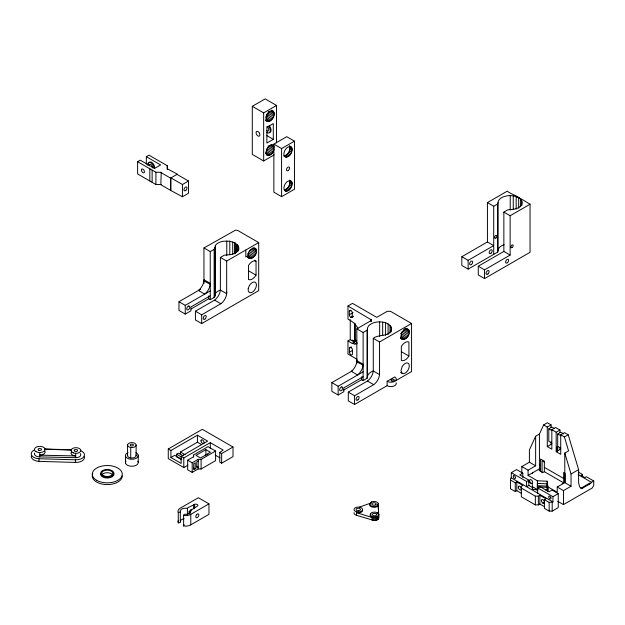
<?xml version="1.0" encoding="UTF-8"?>
<svg xmlns="http://www.w3.org/2000/svg" width="625" height="625" viewBox="0 0 625 625"><rect width="100%" height="100%" fill="white"/><g stroke="black" fill="none" stroke-linecap="round" stroke-linejoin="round"><path stroke-width="0.94" d="M152.133 182.336L152.133 170.102L137.617 161.711L137.617 173.945L155.922 184.523L161.219 184.523M155.922 184.523L155.922 172.281L152.133 170.102M167.281 169.492L167.281 165.727L148.977 155.148L146.328 156.68L146.328 164.211M155.922 172.281L161.219 172.281L160.844 184.742L170.555 190.344L170.555 178.102L177.375 174.164L167.289 168.781L167.281 165.727M170.93 190.125L170.93 177.883L182.438 184.523L188.5 181.023L188.5 193.266L182.438 196.766L170.555 190.344M200.633 289.211L178.969 301.711L178.961 310.445L185.266 314.086L190.938 310.812L190.938 306.961L210.25 295.812M182.438 196.766L182.438 184.523M203.961 283.516L203.953 247.945L235.539 230.133L237.625 230.414L258.688 242.57L258.688 290.656L201.688 323.57L195.414 319.945L195.414 311.203L214.891 299.93A9.461 5.461 -60 0 0 220.375 290.43L220.398 257.438L224.312 255.18L229.797 254.688C234.547 254.641 241.969 249.211 237.133 244.453L234.789 243.203L235.219 243.016L235.219 253.594M258.688 242.57L226.672 261.062L226.672 293.703L220.398 290.086M276.523 142.961L276.523 105.453L265.172 98.898L252.297 106.328L252.297 154.414L263.656 160.969L274.109 154.93M263.656 160.969L263.656 112.883L252.297 106.328M273.867 144.117L273.867 192.203L281.586 196.664L294.461 189.234L294.461 141.148L286.734 136.688L273.867 144.117L281.586 148.578L294.461 141.148M281.586 196.664L281.586 148.578M352.68 370.602L331.852 382.617L331.844 391.359L338.141 394.992L343.82 391.719L343.82 387.875L363.125 376.727M356.844 363.484L356.836 328.852L371.039 320.641L371.438 319.938L347.969 306L352.516 303.375L376.742 317.359L387.211 311.328L390.5 311.328L411.57 323.484L411.57 371.562L395.531 380.82M411.57 323.484L379.547 341.969L379.547 374.609L373.281 370.992L373.281 338.352C378.555 333.789 389.859 337.609 391.633 328.852C390.234 322.414 382.039 321.352 376.422 322.117A12.086 6.977 0 0 0 367.461 328.852L367.031 330.281L367.031 378.367L363.125 380.57L361.617 379.695L343.141 390.359M557.75 501.305L563.469 504.602L592.234 487.992L593.75 485.375L593.75 481L591.477 482.312L590.727 483.445L581.633 488.695L579.641 486.844L578.625 482.852L578.609 469.633L568.195 434.773L564.508 432.641L560.719 434.828L560.719 454.328L556.18 451.703L557.695 450.828L557.695 433.953L559.961 432.641L559.961 430.023L555.609 427.508L551.828 429.695L551.828 449.188L547.281 446.562L547.281 427.07L551.07 424.883L551.07 427.508M203.938 280.609L203.969 279.75L210.25 283.375L210.195 284.586A9.461 5.461 -60 0 1 204.711 294.086L198.43 290.461A9.461 5.461 -60 0 0 203.914 280.961L210.227 284.234M356.82 361.516L356.844 360.656L363.125 364.281L363.078 365.492A9.461 5.461 -60 0 1 357.594 374.992L351.305 371.367A9.461 5.461 -60 0 0 356.789 361.867L363.102 365.148M373.281 370.992L373.25 371.344A9.461 5.461 -60 0 1 367.766 380.844L348.297 392.117L348.297 400.859L354.562 404.477L387.117 385.68A5.352 3.094 0 0 0 393.578 386.172A5.352 3.094 0 0 0 396.078 382.695M265.93 152.664L267.789 147.172L273.695 150.578C273.219 154.172 266.266 158.383 265.93 152.664L270.094 155.07M256.273 252.203C257.539 244.594 247.914 249.336 248.234 254.359C246.969 261.969 256.594 257.227 256.273 252.203L251.227 249.289M265.633 120.391C271.047 124.961 278.18 112.594 271.523 110.188M283.672 155.914C287.891 155.461 291.078 149.945 289.359 146.062L291.633 147.375C293.766 151.297 288.82 159.352 284.414 156.344C282.281 152.414 287.227 144.359 291.633 147.375M286.945 191.219L284.672 189.906C288.25 188.523 291.016 183.844 289.359 180.156L291.633 181.469C293.766 185.398 288.82 193.445 284.414 190.438C282.281 186.508 287.227 178.461 291.633 181.469M409.156 333.109C410.422 325.5 400.789 330.242 401.109 335.266C399.844 342.875 409.477 338.133 409.156 333.109L403.43 329.805M537.508 483.047L537.344 486.898L547.188 487.336L547.695 491.125M547.188 487.336L547.352 483.484M191.102 308.969L208.734 298.789L210.25 299.664L214.156 297.461L214.586 296.031L215.117 296.07L215.117 247.984L215.523 246.18L215 246.141A12.086 6.977 0 0 1 223.539 241.203L229.797 241.203L235.219 243.016M215.117 296.07L215.523 294.266L215.523 246.18M268.812 112.023L267.734 114.805L265.867 117.125L271.172 120.188M273.695 150.578L274.109 149.18L268.211 145.773M214.156 297.461L214.156 249.375L214.586 247.945L215.117 247.984M367.031 378.367L367.461 376.938L367.461 328.852M498.047 202.609L498.047 250.695L497.617 252.125L497.617 204.039L498.047 202.609A12.086 6.977 0 0 1 507.008 195.875C515.602 194.227 523.078 200.203 530.039 204.234L530.039 252.312L484.539 278.586L478.273 274.961L478.273 266.219L503.859 251.445L510.133 255.062L510.133 215.727L530.039 204.234M378.484 515.5L378.422 513.602L377.039 512.602A4.281 2.477 0 0 0 372.281 512.477A4.281 2.477 0 0 0 370.266 514.969C371.781 517.75 376.461 517.703 378.484 515.5L378.484 518.992L376.211 520.359L374.023 520.547L356.484 515.273A4.281 2.477 0 0 1 354.07 512.602M378.484 518.992L378.734 514.227M183.656 525.961L183.594 515.438L184.102 514.266A5.352 3.094 0 0 0 190.656 510.484L197.812 505.773A2.273 1.312 0 0 0 195.031 504.172L186.875 508.297A5.352 3.094 0 0 0 180.312 512.086L178.297 512.375L177.992 511.281A7.492 4.328 0 0 1 180.188 508.227L198.359 497.734L208.961 503.852L208.961 514.344L190.789 524.836A7.492 4.328 0 0 1 185.484 526.102L183.594 525.93L184.102 524.758M551.07 424.883L547.375 422.758L543.594 424.937L539.43 434.078L535.641 436.258L529.398 449.961L529.398 462.203L521.828 466.578L521.828 473.102M267.148 148.562C268.148 146.102 272.758 142.93 274.109 146.695L270.734 144.742M266.445 114.719L267.547 113.352M370.586 503.328L369.742 504.516A4.281 2.477 0 0 0 371.852 506.977A4.281 2.477 0 0 0 376.602 506.797L377.391 506.336A4.281 2.477 0 0 0 378.234 504.508L378.719 515.078L378.422 513.602M187.93 465.164L183.789 467.555L168.273 458.594L168.273 448.977L202.344 429.312L233 447.016L233 456.633L221.648 463.188L219.758 462.094L219.758 452.477L223.164 450.07L210.289 442.641L183.789 457.938L181.141 456.414L181.141 463.406L170.922 457.5L170.922 450.508L197.422 435.211L207.641 441.109L181.141 456.414M195.414 311.203L201.688 314.82L221.156 303.555A9.461 5.461 -60 0 0 226.641 294.055L226.672 291.656M348.297 392.117L354.562 395.734L374.039 384.461A9.461 5.461 -60 0 0 379.523 374.961L379.547 372.562M371.375 502L369.742 503.641A4.281 2.477 0 0 0 371.852 506.102A4.281 2.477 0 0 0 376.602 505.922L377.391 505.461A4.281 2.477 0 0 0 377.016 502.211A4.281 2.477 0 0 0 371.375 502L371.375 502.875M137.617 161.711L140.266 160.18L154.578 168.438L160.633 164.945L146.328 156.68M263.656 112.883L276.523 105.453M273.305 139.336L266.875 143.055L266.875 127.312L273.305 123.594L273.305 139.336L266.82 135.586M178.969 301.711L185.266 305.344L210.25 290.922M497.883 251.977L468.125 269.102L461.828 265.469L461.828 256.727L487.422 241.953L487.422 202.609L507.328 191.117C511.242 195.086 523.805 196.562 521.805 204.414A12.086 6.977 0 0 1 510.133 209.586L507.773 209.844L503.859 212.109L503.859 251.445M349.328 311.367L350.844 310.5A2.141 1.234 60 0 1 352.359 313.117L352.172 317.258L350.484 317.148A2.141 1.234 60 0 1 349.328 314.828L349.328 311.367A2.141 1.234 60 0 1 350.844 310.5M349.328 314.828L353.117 312.641M350.844 317.398L353.156 316.117M351.273 317.578L352.789 316.703M351.633 317.602L353.148 316.727M461.828 256.727L468.125 260.359L493.711 245.586L487.422 241.953M357.055 359.328L347.969 354.078L347.969 340.961L350.242 339.648L350.242 319.695M347.969 340.961L352.203 343.406L356.75 340.781L354.633 339.562M352.203 343.406L354.812 344.023L357.078 342.711M478.273 266.219L484.539 269.844L510.133 255.062M349.406 348.289A2.141 1.234 60 0 1 350.922 347.414A2.141 1.234 60 0 1 352.438 350.039L352.438 353.727A2.141 1.234 60 0 1 351.031 354.781L350.633 354.531A2.141 1.234 60 0 1 349.414 352.227L349.406 348.289L351.68 346.977M349.414 352.227L352.445 350.477M170.922 457.5L174.703 455.32L181.781 459.406M180.531 459.117L176.602 456.852L176.602 454.227L178.492 453.133L183.211 455.859M180.383 454.664L180.383 452.039L197.422 442.203L201.352 444.477M193.523 455.031L208.016 446.664L215.594 451.031L215.594 460.648L201.094 469.023L198.25 468.914L192.195 472.406L187.656 469.789L187.656 460.172L193.711 456.672L193.523 455.031L193.523 456.953M205.898 449.633L195.984 455.359L200.523 457.984L210.445 452.258L205.898 449.633L205.898 455.406M187.656 460.172L192.195 462.789L198.25 459.297L201.094 459.406L215.594 451.031M198.25 461.047L196.734 461.922L196.734 468.039L198.25 467.164L196.734 466.289M331.852 382.617L338.141 386.25L363.125 371.828M195.227 468.914L193.711 469.789L193.711 463.664L195.227 462.789L195.227 468.914L193.711 468.039M219.758 452.477L221.648 453.57L233 447.016M387.117 381.305L394.688 376.938A5.352 3.094 0 0 1 394.688 381.305A5.352 3.094 0 0 1 387.117 381.305L387.117 385.68M183.594 515.438L185.484 515.609A7.492 4.328 0 0 0 190.789 514.344L208.961 503.852M551.828 443.07L548.797 441.32L548.797 428.82L551.828 427.07L554.094 428.383M551.828 429.695L556.18 432.203L559.961 430.023M547.281 446.562L551.828 443.945M560.719 434.828L564.414 436.961L568.195 434.773M537.672 493.125L537.672 487.875L552.945 496.695L552.945 501.938L511.305 477.898L511.305 472.648L516.602 469.594L522.812 473.172L522.812 477.547M557.695 450.828L560.727 449.078M511.305 477.898L510.547 478.336L510.547 488.828L515.273 491.555L516.789 490.68L521.336 493.305M522.812 473.172L519.781 474.922L528.844 480.156L528.844 485.398L532.625 487.586M521.828 466.578L528.07 470.18L535.641 465.812L535.641 436.258M528.07 470.18L528.07 475.43L537.344 480.781L547.188 481.219L547.945 486.898L557.219 492.258L557.219 487.008L564.789 482.641L564.789 453.094L568.578 450.906L564.414 436.961M510.547 480.086L515.273 482.812L516.789 481.938L522.844 485.438L521.336 486.312L521.336 496.805L535.336 504.891L538.367 504.891L539.883 504.016L544.422 506.641M528.07 475.43L539.43 468.867L540.562 469.523L539.047 470.398L542.836 472.586L544.352 471.711L563.656 482.859L563.656 472.367L565.172 473.242M511.305 472.648L526.57 481.469L528.844 480.156M528.844 485.398L526.57 486.711L526.57 481.469M537.672 487.875L539.945 486.562L549.008 491.797L552.031 490.047L558.242 493.633L558.242 507.617L552.188 511.117L549.156 511.117L544.422 508.383L544.422 499.641L545.938 498.766L539.883 495.273L538.367 496.148L535.336 496.148L521.336 488.062M557.219 487.008L563.469 490.617L571.039 486.242L571.039 474.008L578.609 469.633M562.141 483.734L563.656 482.859M582.586 476.305L582.586 474.555L581.07 475.43L584.852 477.609L586.367 476.734L593.75 481M552.945 496.695L558.242 493.633M542.914 503.141L544.422 502.266M544.422 499.641L549.156 502.375L552.945 501.938M559.961 432.641L560.719 432.211L563.75 433.953M203.953 247.945L210.25 251.578L214.156 249.375M487.422 202.609L493.711 206.242L497.617 204.039M356.836 328.852L363.125 332.484L367.031 330.281M359.484 507.086L370.461 503.195M269.344 132.594L270.047 132.375A4.836 2.789 60 0 0 270.047 126.789L269.344 125.758M354.812 344.023L357.094 343.641M178.25 520.656A7.492 4.328 0 0 0 177.992 521.773L178.297 522.867L180.312 522.578L180.312 512.086M34.609 453.023A5.352 3.094 0 0 0 39.781 456.914L75.688 457.688A4.891 2.828 0 0 0 80.273 453.578M44.453 449.008L71.617 449.797M34.312 450.016A8.562 4.945 0 0 0 31.594 455.281A8.562 4.945 0 0 0 38.977 458.742L75.383 459.805A8.562 4.945 0 0 0 84.039 456.445A8.562 4.945 0 0 0 80.664 450.75M31.25 455.984A8.562 4.945 0 0 0 38.977 461.367L75.383 462.43A8.562 4.945 0 0 0 84.32 456.516M44.562 449.156L71.375 450.125M537.344 483.406L547.188 483.844L547.945 489.523M537.508 485.672L547.352 486.109M545.398 489.883L547.188 489.961L547.188 481.219M538.031 489.711L532.875 489.477L532.125 483.797L528.242 481.555M356.484 511.773L359.758 511.852A4.281 2.477 0 0 0 362.508 509.961L362.555 509.312A4.281 2.477 0 0 0 355.828 507.508A4.281 2.477 0 0 0 356.484 511.773L356.484 515.273M273.031 111.062C268.312 109.93 263.805 117.742 267.148 121.266M370.242 515.195A4.281 2.477 0 0 0 370.266 515.844L371.953 517.461L356.484 512.648L359.758 512.727A4.281 2.477 0 0 0 362.508 510.836L362.555 510.188A4.281 2.477 0 0 0 362.312 509.562M503.859 212.109L510.133 215.727M271.422 110.367L273.695 111.68M271.086 110.852L274.109 112.594M269.711 111.141L274.258 113.758M268.211 111.68L274.109 115.086M267.789 113.078L273.695 116.484M267.133 114.453L273.031 117.867M266.266 115.719L272.172 119.125M266.305 118.789L270.094 120.969M265.984 119.68L269.016 121.43M265.734 120.219L268.008 121.531M289.453 145.883L290.969 146.758M289.773 146.977L292.047 148.289M289.914 148.141L292.188 149.453M289.773 149.469L292.047 150.781M289.359 150.867L291.633 152.18M288.695 152.242L290.969 153.555M287.836 153.508L290.102 154.82M272.008 144.797L273.695 145.773M286.828 154.57L289.102 155.883M270.039 145.422L274.258 147.852M285.75 155.352L288.023 156.664M284.672 155.812L286.945 157.125M284.43 156.352L285.938 157.227M267.133 148.547L273.031 151.961M266.266 149.812L272.172 153.219M266.109 151.359L271.172 154.281M265.641 153.578L269.016 155.523M266.32 154.648L268.008 155.625M289.773 181.078L292.047 182.383M289.914 182.234L292.188 183.547M289.773 183.562L292.047 184.875M289.359 184.961L291.633 186.273M288.695 186.344L290.969 187.656M287.836 187.602L290.102 188.914M286.828 188.664L289.102 189.977M285.75 189.453L288.023 190.758M284.43 190.445L285.938 191.32M176.992 174.383L188.5 181.023M160.844 172.5L170.555 178.102M406.289 328.289L408.742 329.703M405.07 328.266L409.156 330.625M404.391 328.953L409.297 331.789M403.016 331.211L408.742 334.516M401.539 332.117L408.078 335.891M254.18 247.82L255.859 248.797M252.914 247.773L256.273 249.711M400.672 333.375L407.219 337.156M252.211 248.445L256.422 250.875M401.305 335.383L406.211 338.211M401.047 336.641L405.133 339M249.969 250.203L255.859 253.602M400.781 337.57L404.055 339.461M400.602 338.141L403.055 339.555M400.555 338.344L402.187 339.289M249.312 251.578L255.195 254.984M248.445 252.844L254.336 256.242M247.445 253.906L253.336 257.305M543.594 424.937L547.281 427.07M548.797 428.82L551.828 430.57M557.695 433.953L560.719 435.703M252.258 258.086L248.047 255.664L245.82 257L245.82 250M254.359 260.18L256.039 261.148L256.039 275.141A7.766 4.484 -60 0 1 248.469 279.508L248.469 265.523A7.766 4.484 -60 0 1 256.039 261.148M247.812 256.602L251.18 258.547M247.648 257.188L250.172 258.648M247.625 257.406L249.312 258.383M401.344 351.672L408.922 356.047L408.922 342.055A7.766 4.484 -60 0 0 401.344 346.43L401.344 360.414A7.766 4.484 -60 0 0 408.922 356.047M373.281 338.352L379.547 341.969M560.719 448.203L557.695 446.453L556.938 446.891L556.938 451.258M248.469 270.766L256.039 275.141M220.398 257.438L226.672 261.062M352.258 340.117L355.078 341.742L355.078 323.695M352.031 340.242L354.852 341.875L354.852 323.828M350.242 339.648L354.477 342.094L354.477 323.094M578.562 472.234L582.586 474.555M578.156 474.617L591.477 482.312M400.555 372.438L402.187 373.383A5.891 3.398 -60 0 0 408.078 369.984A5.891 3.398 -60 0 0 408.078 363.188A5.891 3.398 -60 0 0 402.187 366.586L400.969 370.688L402.187 373.383M544.352 462.094L542.078 460.781L542.078 472.859M539.43 464.5L540.562 465.156M544.352 467.344L563.656 478.484M529.398 462.203L535.641 465.812M564.789 482.641L571.039 486.242M367.477 381.039L373.75 384.656M214.602 300.125L220.867 303.75M532.445 486.695L537.344 489.523L537.344 480.781M536.156 489.625L537.672 490.5M215.117 455.047L219.945 457.828M180.383 452.039L185.102 454.766M168.273 448.977L170.922 450.508M176.602 454.227L181.312 456.945M189.086 511.523L190.602 512.398M268.586 126.188L269.289 127.227A4.836 2.789 60 0 1 269.289 132.812L268.586 133.031A4.836 2.789 60 0 1 266.875 132.57M357.984 328.672C355.984 324.328 352.211 321.164 347.969 319.109L347.969 306M378.453 511.938L378.75 518.367M564.789 453.094L571.039 474.008M532.25 487.367L532.5 489.258M378.234 503.633L378.32 509.055M565.172 474.117L565.172 482.477M563.469 490.617L563.469 504.602M559.969 447.164L559.969 449.516M556.18 432.203L556.18 451.703M552.188 502.375L552.188 511.117M551.07 441.758L551.07 444.383M549.156 502.375L549.156 511.117M547.945 486.898L547.945 491.273M544.352 471.711L544.352 461.219L540.562 459.031L540.562 471.469M539.883 495.273L539.883 504.016M539.43 434.078L539.43 468.867M538.367 496.148L538.367 504.891M535.336 496.148L535.336 504.891M532.602 472.813L532.602 473.688M521.805 200.805L521.805 205.617M520.602 199.125L520.602 206.82M518.68 197.68L518.68 208.258M516.789 481.938L516.789 490.68M516.172 196.57L516.172 209.07M515.273 482.812L515.273 491.555M513.258 195.875L513.258 209.336M510.227 195.625L510.227 210.055M493.711 206.242L493.711 254.328M484.539 269.844L484.539 278.586M468.125 260.359L468.125 269.102M391.219 327.047L391.219 331.859M390.016 325.367L390.016 333.062M388.094 323.922L388.094 334.5M385.594 322.812L385.594 335.312M382.68 322.117L382.68 335.578M379.648 321.867L379.648 336.297M378.719 514.203L378.719 517.703M377.844 513.055L377.844 513.93M377.945 516.062L377.945 519.562M377.602 512.922L377.602 513.797M377.172 516.523L377.172 520.023M376.211 516.859L376.211 520.359M375.141 517.039L375.141 520.539M374.023 517.055L374.023 520.547M372.938 516.898L372.938 520.398M371.953 516.586L371.953 520.086M371.211 319.453L371.211 321.383M371.094 319.352L371.094 321.273M371.148 516.141L371.148 517.016M370.57 515.586L370.57 516.461M370.492 515.43L370.492 516.305M363.125 332.484L363.125 380.57M361.617 376.812L361.617 379.695M354.562 395.734L354.562 404.477M338.141 386.25L338.141 394.992M238.766 247.891L238.766 249.812M238.344 246.141L238.344 250.945M237.133 244.453L237.133 251.188M236.711 244.648L236.711 252.336M234.789 243.203L234.789 253.781M232.711 241.906L232.711 254.406M229.797 241.203L229.797 254.672M226.766 240.961L226.766 255.383M221.648 453.57L221.648 463.188M214.586 247.945L214.586 296.031M210.25 251.578L210.25 299.664M210.289 442.641L210.289 448.414M208.734 295.906L208.734 298.789M201.688 314.82L201.688 323.57M201.094 459.406L201.094 469.023M198.25 459.297L198.25 468.914M197.422 435.211L197.422 442.203M194.609 504.273L194.609 508.086M193.602 504.852L193.602 508.664M192.195 462.789L192.195 472.406M190.789 514.344L190.789 524.836M190.438 510.172L190.438 513.039M187.406 508.43L187.406 515.102M185.266 305.344L185.266 314.086M183.789 457.938L183.789 467.555M178.234 512.344L178.297 522.867M149.812 168.75L149.812 180.984M138.227 455.172L138.227 462.164M136.125 445.078A4.289 2.477 0 0 1 129.695 447.219A4.289 2.477 0 0 1 129.695 442.93A4.289 2.477 0 0 1 136.125 445.078L136.125 455.562M130.727 447.469L130.727 457.953M127.555 445.078L127.555 455.562M125.453 455.961L125.453 462.953M75.688 453.32L75.688 457.688M75.383 459.805L75.383 462.43M39.781 452.539L39.781 456.914M38.977 458.742L38.977 461.367M137.836 461.227A6.422 3.711 0 0 1 131.68 466.266A6.422 3.711 0 0 1 125.969 461.055M135.875 452.68A6.422 3.711 0 0 1 136.469 458.141A6.422 3.711 0 0 1 127 458A6.422 3.711 0 0 1 128.055 452.57M135.984 454.922A4.289 2.477 0 0 1 131.836 458.039A4.289 2.477 0 0 1 127.695 454.922M102.141 474.664A5.578 3.219 0 0 1 108.055 472.742A5.578 3.219 0 0 1 112.805 475.547M122.266 475.93A15 8.656 0 0 1 105.305 484.516A15 8.656 0 0 1 92.773 473.695M113.445 472.758A6.656 3.844 0 0 1 108.055 478A6.656 3.844 0 0 1 100.672 473.641M71.812 451.594A4.891 2.828 0 0 0 75.688 455.945L39.781 455.164A5.352 3.094 0 0 0 44.953 451.273M180.312 520.977A5.352 3.094 0 0 1 184.102 518.789M189.844 513.836A2.141 1.234 -60 0 1 189.234 511.656A2.141 1.234 -60 0 1 191.492 509.992M377.945 506.508A4.281 2.477 0 0 1 378.234 507.133M370.508 514.57A4.281 2.477 0 0 1 371.047 514M589.141 484.07A11.164 6.445 -60 0 0 589.969 483.008L580.875 488.258A11.164 6.445 -60 0 0 582.578 488.32M207.07 454.781A1.609 0.93 60 0 1 207.875 454.32M266.383 130.453A2.68 1.547 60 0 0 267.82 131.062L268.211 130.945A2.68 1.547 60 0 0 268.211 127.852L267.82 127.281A2.68 1.547 60 0 0 266.875 126.438M148.688 163.258A4.305 2.484 60 0 1 152.414 162.922A4.305 2.484 60 0 1 154.562 168.469M147.93 165.508A4.305 2.484 60 0 1 150.469 162.586A4.305 2.484 60 0 1 153.906 168.055M149.406 165.906A2.141 1.234 60 0 1 151.062 164.68A2.141 1.234 60 0 1 152.18 167.93M215.313 293.641A12.086 6.977 0 0 1 220.625 289.984M367.461 376.938A12.086 6.977 0 0 1 373.508 370.898M498.047 250.695A12.086 6.977 0 0 1 504.086 244.656M248.234 288.453L248.234 290.945L249.312 292.477A5.891 3.398 -60 0 0 255.195 289.078A5.891 3.398 -60 0 0 255.195 282.273A5.891 3.398 -60 0 0 249.312 285.68L248.234 288.453M74.273 450.242L74.211 450.5A1.711 0.992 0 0 0 75.703 451.477A1.711 0.992 0 0 0 77.578 450.758L77.641 450.5A1.711 0.992 0 0 0 76.148 449.516A1.711 0.992 0 0 0 74.273 450.242M196.562 514.742L196.25 515.203A2.141 1.234 -60 0 0 196.117 517.578A2.141 1.234 -60 0 0 198.078 516.898L198.391 516.438A2.141 1.234 -60 0 0 198.523 514.062A2.141 1.234 -60 0 0 196.562 514.742M513.602 475.672L513.422 475.844A1.609 0.93 60 0 0 513.711 477.711A1.609 0.93 60 0 0 515.211 478.453L515.391 478.289A1.609 0.93 60 0 0 515.094 476.422A1.609 0.93 60 0 0 513.602 475.672M375.938 504.477L375.641 504.75A2.141 1.234 0 0 1 372.055 504.492A2.141 1.234 0 0 1 373.969 502.727A2.141 1.234 0 0 1 375.938 504.477M188.68 306.047L188.281 306.211A2.141 1.234 -60 0 0 186.781 308.602A2.141 1.234 -60 0 0 187.891 309.875L188.281 309.711A2.141 1.234 -60 0 0 189.781 307.32A2.141 1.234 -60 0 0 188.68 306.047M341.555 386.953L341.164 387.117A2.141 1.234 -60 0 0 339.664 389.508A2.141 1.234 -60 0 0 340.773 390.781L341.164 390.617A2.141 1.234 -60 0 0 342.664 388.227A2.141 1.234 -60 0 0 341.555 386.953M358.492 510.742L358.289 510.766A2.141 1.234 0 0 1 356.148 509.531A2.141 1.234 0 0 1 358.289 508.297L358.844 508.336A2.141 1.234 0 0 1 360.359 509.211L360.43 509.531A2.141 1.234 0 0 1 358.844 510.727L358.492 510.742M376.352 513.977L376.008 513.719A2.141 1.234 0 0 0 373.43 513.523A2.141 1.234 0 0 0 372.43 514.914L372.641 515.211A2.141 1.234 0 0 0 375.57 515.664A2.141 1.234 0 0 0 376.352 513.977M259.43 133.203L259.07 132.602A2.68 1.547 60 0 0 256.586 131.477A2.68 1.547 60 0 0 256.523 134.32L256.883 134.914A2.68 1.547 60 0 0 259.367 136.047A2.68 1.547 60 0 0 259.43 133.203M550.82 497.438L550.641 497.062A1.609 0.93 60 0 0 549.148 496.086A1.609 0.93 60 0 0 548.852 497.609L549.031 497.984A1.609 0.93 60 0 0 550.531 498.961A1.609 0.93 60 0 0 550.82 497.438M130.703 445.727A1.609 0.93 0 0 0 133.391 445.312A1.609 0.93 0 0 0 131.422 444.18A1.609 0.93 0 0 0 130.703 445.727M103.82 475.844A5.578 3.219 0 0 0 112.789 473.766A5.578 3.219 0 0 0 105.187 470.32A5.578 3.219 0 0 0 103.82 475.844M96.656 480.305A15 8.656 0 0 0 121.75 476.43A15 8.656 0 0 0 103.383 465.82A15 8.656 0 0 0 96.656 480.305M103.148 476.336A6.656 3.844 0 0 0 113.852 473.852A6.656 3.844 0 0 0 104.789 469.742A6.656 3.844 0 0 0 103.148 476.336M73.281 452.875A4.891 2.828 0 0 0 80.812 450.633A4.891 2.828 0 0 0 73.688 447.984A4.891 2.828 0 0 0 73.281 452.875M35.992 451.633A5.352 3.094 0 0 0 44.953 450.25A5.352 3.094 0 0 0 38.391 446.461A5.352 3.094 0 0 0 35.992 451.633M38.852 450.281A1.711 0.992 0 0 0 41.492 449.5A1.711 0.992 0 0 0 38.992 448.57A1.711 0.992 0 0 0 38.852 450.281M529.586 480.672A2.141 1.234 60 0 0 531.859 483.5A2.141 1.234 60 0 0 531.859 480.469A2.141 1.234 60 0 0 529.586 480.672M518.305 487.188A2.141 1.234 60 0 0 520.578 490.008A2.141 1.234 60 0 0 520.578 486.984A2.141 1.234 60 0 0 518.305 487.188M541.398 500.516A2.141 1.234 60 0 0 543.664 503.344A2.141 1.234 60 0 0 543.664 500.312A2.141 1.234 60 0 0 541.398 500.516M201.016 440.805A2.141 1.234 60 0 0 203.305 443.609A2.141 1.234 60 0 0 203.273 440.562A2.141 1.234 60 0 0 201.016 440.805M185.859 190.359A2.141 1.234 -60 0 0 186.539 187.039A2.141 1.234 -60 0 0 184.008 189.289A2.141 1.234 -60 0 0 185.859 190.359M141.406 170.016A2.141 1.234 60 0 0 143.672 172.836A2.141 1.234 60 0 0 143.672 169.812A2.141 1.234 60 0 0 141.406 170.016M288.414 170.367A2.141 1.234 -60 0 0 289.094 167.047A2.141 1.234 -60 0 0 286.562 169.297A2.141 1.234 -60 0 0 288.414 170.367M205.102 318.906A2.141 1.234 -60 0 0 205.781 315.594A2.141 1.234 -60 0 0 203.25 317.836A2.141 1.234 -60 0 0 205.102 318.906M357.984 399.82A2.141 1.234 -60 0 0 358.664 396.5A2.141 1.234 -60 0 0 356.133 398.75A2.141 1.234 -60 0 0 357.984 399.82M391.906 380.93A1.609 0.93 0 0 0 394.32 380.125A1.609 0.93 0 0 0 391.906 379.32A1.609 0.93 0 0 0 391.906 380.93M487.961 273.93A2.141 1.234 -60 0 0 488.641 270.609A2.141 1.234 -60 0 0 486.109 272.852A2.141 1.234 -60 0 0 487.961 273.93M507.492 262.648A2.141 1.234 -60 0 0 508.172 259.328A2.141 1.234 -60 0 0 505.641 261.578A2.141 1.234 -60 0 0 507.492 262.648M512.234 247.508A1.609 0.93 -60 0 0 512.945 244.977A1.609 0.93 -60 0 0 511.008 246.438A1.609 0.93 -60 0 0 512.234 247.508M495.836 238.039A1.609 0.938 -59.4 0 0 496.562 235.516A1.609 0.938 -59.4 0 0 494.594 236.969A1.609 0.938 -59.4 0 0 495.836 238.039M471.531 264.438A2.141 1.234 -60 0 0 472.211 261.125A2.141 1.234 -60 0 0 469.68 263.367A2.141 1.234 -60 0 0 471.531 264.438M491.062 253.164A2.141 1.234 -60 0 0 491.742 249.844A2.141 1.234 -60 0 0 489.211 252.094A2.141 1.234 -60 0 0 491.062 253.164"/></g></svg>
